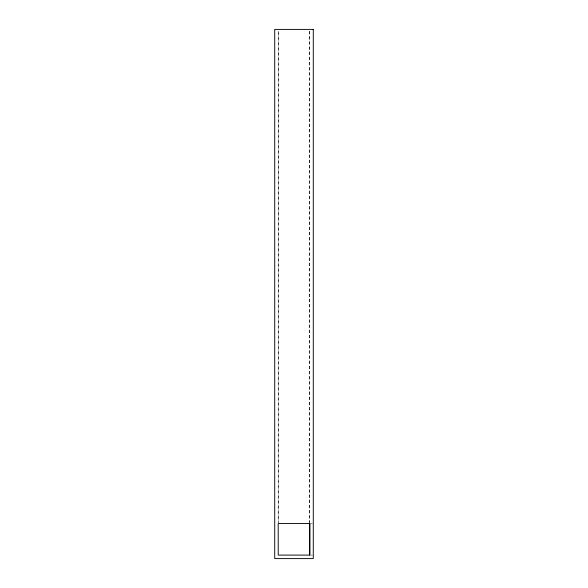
<?xml version="1.0" encoding="UTF-8"?>
<svg xmlns="http://www.w3.org/2000/svg" width="588" height="588" viewBox="0 0 588 588"><rect width="100%" height="100%" fill="white"/><g stroke="black" fill="none" stroke-linecap="round" stroke-linejoin="round"><path stroke-width="0.44" stroke-dasharray="2.94 2.21" d="M310.648 523.555L312.397 523.555M310.648 555.094L312.397 555.094M309.773 31.238L309.773 522.636M309.736 31.238L309.736 523.555M278.227 31.238L278.197 522.636L278.227 31.238"/><path stroke-width="0.88" d="M309.736 523.555L309.736 555.094M313.279 29.4L274.721 29.4L274.721 558.6L313.279 558.6L313.279 29.4M309.773 523.555L278.197 523.555L278.227 555.094L309.773 555.094L309.773 523.555"/></g></svg>
